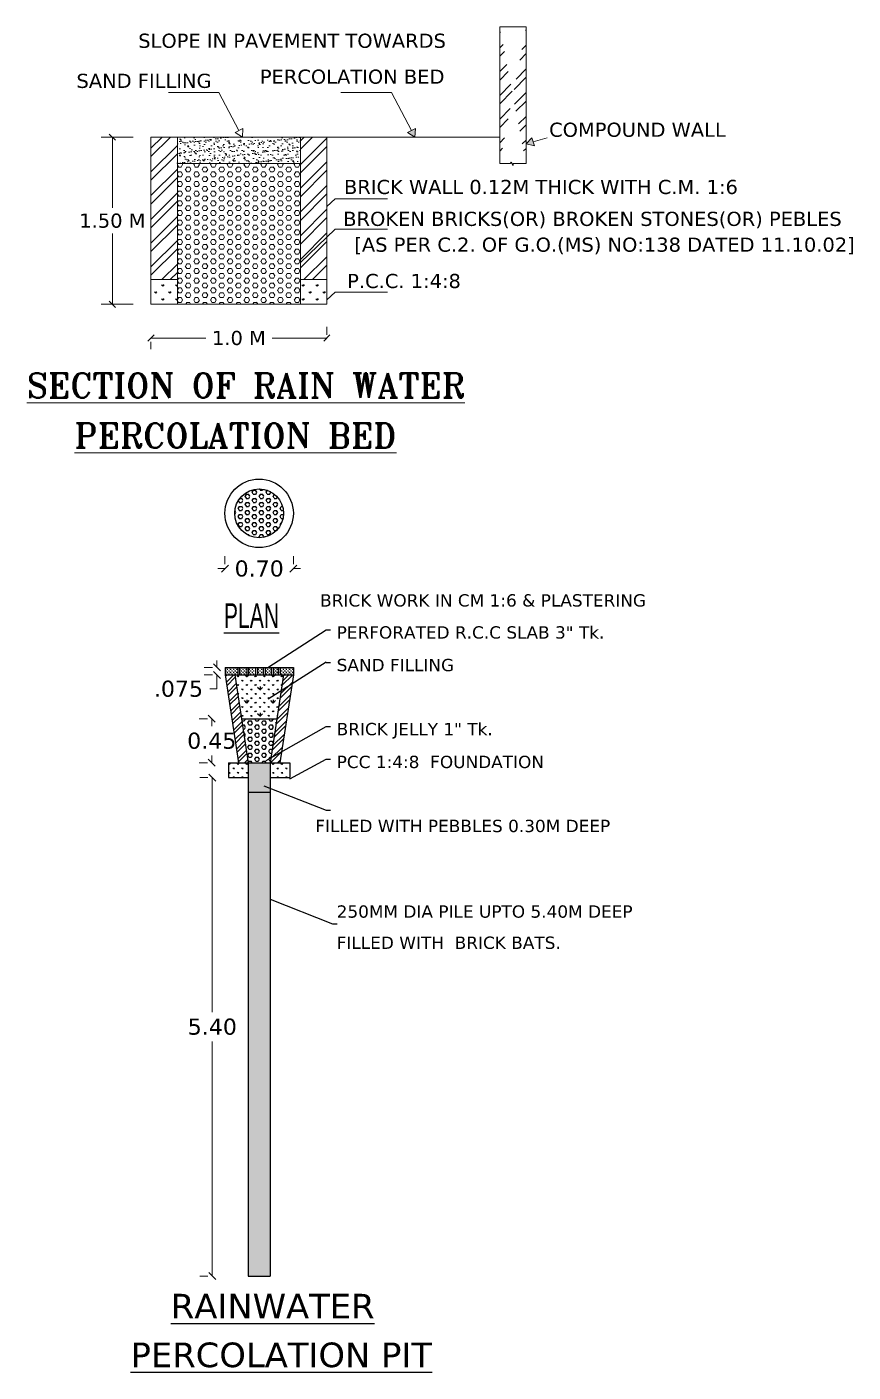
# Model space of a CAD drawing. Header units: metres. Extents: x 1610 to 5629, y 732 to 3974.
# Drawn here: x 1900.29 to 1912.1, y 866.49 to 885.72 of the extents above; entities that cross this region are included whole.
import ezdxf

# ---------------------------------------------------------------- set-up
doc = ezdxf.new("R2010")
doc.units = ezdxf.units.M
doc.header["$MEASUREMENT"] = 0
doc.header["$PDMODE"] = 2
doc.header["$PDSIZE"] = 50
doc.layers.get('0').update_dxf_attribs({"lineweight": 0})
doc.layers.get('Defpoints').update_dxf_attribs({"lineweight": 0})
doc.styles.add('ROMAND', font='swissc.ttf')
doc.styles.get("Standard").update_dxf_attribs({"font": 'verdana.ttf', "height": 0.23})
doc.styles.add('STYLE2', font='romant.shx', dxfattribs={"width": 0.8, "height": 4})
doc.dimstyles.new('STANDARD_WS', dxfattribs={"dimtxt": 0.18, "dimasz": 0.18, "dimexe": 0.18, "dimexo": 0.0625, "dimgap": 0.09, "dimtad": 0, "dimtih": 1, "dimtoh": 1, "dimdec": 4, "dimzin": 0, "dimdsep": 46, "dimtxsty": 'Standard', "dimcen": 0.09, "dimadec": 0, "dimazin": 0, "dimtfac": 1, "dimtdec": 4, "dimtofl": 0, "dimtmove": 0, "dimatfit": 3, "dimfxl": 0, "dimtolj": 1, "dimtzin": 0, "dimarcsym": 0})
pattern_1 = [(90, (10836.391905, -2636.911285), (-0.062727021, 0.062727021), [0.016633025, -0.108821018]), (45, (10836.391905, -2636.911285), (-0.062727064, 0.062727064), [0.016633025, -0.07207644]), (135, (10836.391905, -2636.911285), (-0.062727064, -0.062727064), [0.016633025, -0.07207644])]

# ---------------------------------------------------------------- blocks, each defined once
blk = doc.blocks.new('_Oblique')
at = {"color": 0, "linetype": 'ByBlock', "lineweight": -2}
blk.add_line((-0.5, -0.5), (0.5, 0.5), dxfattribs=at)
blk = doc.blocks.new('*D6')
at = {"color": 0, "lineweight": -2}
for p, q in [((11025.314, -2572.839), (11025.196, -2572.839)), ((11025.376, -2572.839), (11025.376, -2572.739)), ((11025.314, -2572.944), (11025.196, -2572.944)), ((11025.376, -2572.944), (11025.376, -2573.144)), ((11025.376, -2573.144), (11025.276, -2573.144))]:
    blk.add_line(p, q, dxfattribs=at)
at = {"layer": 'Defpoints', "color": 0, "lineweight": 25}
for p in [(11025.376, -2572.839), (11025.376, -2572.944), (11025.376, -2572.944)]:
    blk.add_point(p, dxfattribs=at)
at = {"color": 0, "lineweight": -2, "xscale": 0.1, "yscale": 0.1, "zscale": 0.1}
for p, rotation in [((11025.376, -2572.839), 270), ((11025.376, -2572.944), 90)]:
    blk.add_blockref('_Oblique', p, dxfattribs=dict(at, rotation=rotation))
at = {"color": 3, "lineweight": 25, "insert": (11024.827, -2573.144), "char_height": 0.23, "attachment_point": 5}
blk.add_mtext('\\A1;.075', dxfattribs=at)
blk = doc.blocks.new('*D7')
at = {"color": 0, "lineweight": -2}
for p, q in [((11025.249, -2574.411), (11025.131, -2574.411)), ((11025.311, -2574.411), (11025.311, -2577.764)), ((11025.311, -2581.535), (11025.311, -2578.182)), ((11025.249, -2581.535), (11025.131, -2581.535))]:
    blk.add_line(p, q, dxfattribs=at)
at = {"layer": 'Defpoints', "color": 0, "lineweight": 25}
for p in [(11025.311, -2574.411), (11025.311, -2581.535), (11025.311, -2581.535)]:
    blk.add_point(p, dxfattribs=at)
at = {"color": 0, "lineweight": -2, "xscale": 0.1, "yscale": 0.1, "zscale": 0.1}
for p, rotation in [((11025.311, -2574.411), 90), ((11025.311, -2581.535), 270)]:
    blk.add_blockref('_Oblique', p, dxfattribs=dict(at, rotation=rotation))
at = {"color": 3, "lineweight": 25, "insert": (11025.311, -2577.973), "char_height": 0.23, "attachment_point": 5}
blk.add_mtext('\\A1;5.40', dxfattribs=at)
blk = doc.blocks.new('*D8')
at = {"color": 0, "lineweight": -2}
for p, q in [((11025.241, -2573.572), (11025.123, -2573.572)), ((11025.303, -2573.572), (11025.303, -2573.678)), ((11025.241, -2574.201), (11025.123, -2574.201)), ((11025.303, -2574.201), (11025.303, -2574.096))]:
    blk.add_line(p, q, dxfattribs=at)
at = {"layer": 'Defpoints', "color": 0, "lineweight": 25}
for p in [(11025.303, -2573.572), (11025.303, -2574.201), (11025.303, -2574.201)]:
    blk.add_point(p, dxfattribs=at)
at = {"color": 0, "lineweight": -2, "xscale": 0.1, "yscale": 0.1, "zscale": 0.1}
for p, rotation in [((11025.303, -2573.572), 90), ((11025.303, -2574.201), 270)]:
    blk.add_blockref('_Oblique', p, dxfattribs=dict(at, rotation=rotation))
at = {"color": 3, "lineweight": 25, "insert": (11025.303, -2573.887), "char_height": 0.23, "attachment_point": 5}
blk.add_mtext('\\A1;0.45', dxfattribs=at)
blk = doc.blocks.new('*D9')
at = {"color": 0, "lineweight": -2}
for p, q in [((11025.492, -2571.363), (11025.492, -2571.246)), ((11026.47, -2571.363), (11026.47, -2571.246)), ((11025.492, -2571.426), (11025.392, -2571.426)), ((11026.47, -2571.426), (11026.57, -2571.426))]:
    blk.add_line(p, q, dxfattribs=at)
at = {"layer": 'Defpoints', "color": 0, "lineweight": 25}
for p in [(11025.492, -2571.426), (11026.47, -2571.426), (11026.47, -2571.426)]:
    blk.add_point(p, dxfattribs=at)
at = {"color": 0, "lineweight": -2, "xscale": 0.1, "yscale": 0.1, "zscale": 0.1}
blk.add_blockref('_Oblique', (11025.492, -2571.426), dxfattribs=at)
at = {"color": 0, "lineweight": -2, "xscale": 0.1, "yscale": 0.1, "zscale": 0.1, "rotation": 180}
blk.add_blockref('_Oblique', (11026.47, -2571.426), dxfattribs=at)
at = {"color": 3, "lineweight": 25, "insert": (11025.981, -2571.426), "char_height": 0.23, "attachment_point": 5}
blk.add_mtext('\\A1;0.70', dxfattribs=at)
blk = doc.blocks.new('*D11')
at = {"color": 0, "lineweight": -2}
for p, q in [((11807.457, -2828.448), (11806.94, -2828.448)), ((11807.12, -2828.448), (11807.12, -2829.597)), ((11807.12, -2831.163), (11807.12, -2830.015)), ((11807.459, -2831.163), (11806.94, -2831.163))]:
    blk.add_line(p, q, dxfattribs=at)
at = {"layer": 'Defpoints', "color": 0, "lineweight": -2}
for p in [(11807.12, -2828.448), (11807.519, -2828.448), (11807.522, -2831.163)]:
    blk.add_point(p, dxfattribs=at)
at = {"color": 0, "lineweight": -2, "xscale": 0.1, "yscale": 0.1, "zscale": 0.1}
for p, rotation in [((11807.12, -2828.448), 90), ((11807.12, -2831.163), 270)]:
    blk.add_blockref('_Oblique', p, dxfattribs=dict(at, rotation=rotation))
at = {"color": 3, "insert": (11807.12, -2829.806), "char_height": 0.23, "attachment_point": 5}
blk.add_mtext('\\A1;1.50 M', dxfattribs=at)
blk = doc.blocks.new('*D12')
at = {"color": 0, "lineweight": -2}
for p, q in [((11810.604, -2831.66), (11810.604, -2831.531)), ((11807.747, -2831.711), (11808.636, -2831.711)), ((11810.604, -2831.711), (11809.715, -2831.711)), ((11807.747, -2831.772), (11807.747, -2831.891))]:
    blk.add_line(p, q, dxfattribs=at)
at = {"layer": 'Defpoints', "color": 0, "lineweight": -2}
for p in [(11807.747, -2831.71), (11810.604, -2831.711), (11810.604, -2831.723)]:
    blk.add_point(p, dxfattribs=at)
at = {"color": 0, "lineweight": -2, "xscale": 0.1, "yscale": 0.1, "zscale": 0.1, "rotation": 180}
blk.add_blockref('_Oblique', (11807.747, -2831.711), dxfattribs=at)
at = {"color": 0, "lineweight": -2, "xscale": 0.1, "yscale": 0.1, "zscale": 0.1}
blk.add_blockref('_Oblique', (11810.604, -2831.711), dxfattribs=at)
at = {"color": 3, "insert": (11809.175, -2831.711), "char_height": 0.23, "attachment_point": 5}
blk.add_mtext('\\A1;1.0 M', dxfattribs=at)
blk = doc.blocks.new('FGH')
at = {"lineweight": 25}
h = blk.add_hatch(dxfattribs=at)
h.set_pattern_fill('HEX', color=6, scale=0.010477, style=0)
h.set_pattern_definition([(0, (10814.2987, -2636.035065), (0, 0.057618474), [0.03326605, -0.066532098]), (120, (10814.2987, -2636.035065), (-0.049899062, -0.028809237), [0.03326605, -0.066532098]), (60, (10814.331964, -2636.035065), (-0.049899062, 0.028809237), [0.03326605, -0.066532098])])
h.paths.add_polyline_path([(11060.039, -2557.119, 1), (11060.738, -2557.119, 1)])
h = blk.add_hatch(dxfattribs=at)
h.set_pattern_fill('CROSS', color=2, scale=0.003492, style=0)
h.set_pattern_definition([(0, (10836.391905, -2636.911285), (0.0221773661, 0.0221773661), [0.011088683, -0.033266049]), (90, (10836.39745, -2636.91683), (-0.0221773661, 0.0221773661), [0.011088683, -0.033266049])])
h.paths.add_polyline_path([(11060.237, -2559.322), (11060.237, -2559.426), (11060.336, -2559.426), (11060.336, -2559.322)])
h.paths.add_polyline_path([(11060.446, -2559.322), (11060.363, -2559.322), (11060.363, -2559.426), (11060.446, -2559.426)])
h.paths.add_polyline_path([(11060.473, -2559.426), (11060.562, -2559.426), (11060.562, -2559.322), (11060.473, -2559.322)])
h.paths.add_polyline_path([(11060.589, -2559.426), (11060.662, -2559.426), (11060.662, -2559.322), (11060.589, -2559.322)])
h.paths.add_polyline_path([(11060.689, -2559.426), (11060.877, -2559.426), (11060.877, -2559.322), (11060.689, -2559.322)])
h.paths.add_polyline_path([(11060.082, -2559.322), (11059.901, -2559.322), (11059.901, -2559.426), (11060.082, -2559.426)])
h.paths.add_polyline_path([(11060.109, -2559.426), (11060.21, -2559.426), (11060.21, -2559.322), (11060.109, -2559.322)])
h = blk.add_hatch(dxfattribs=at)
h.set_pattern_fill('STEEL', color=1, scale=0.034925, style=0)
h.set_pattern_definition([(45, (10836.3919, -2636.91129), (-0.07840883, 0.07840883), []), (45, (10836.3919, -2636.85584), (-0.07840883, 0.07840883), [])])
h.paths.add_polyline_path([(11060.877, -2559.426), (11060.736, -2559.426), (11060.544, -2560.684), (11060.686, -2560.684)])
h.paths.add_polyline_path([(11060.092, -2560.684), (11060.233, -2560.684), (11060.042, -2559.426), (11059.901, -2559.426)])
h = blk.add_hatch(dxfattribs=at)
h.set_pattern_fill('GRASS', color=256, scale=0.010477, style=0)
h.set_pattern_definition([(90, (10836.3919, -2636.91129), (-0.18818106, 0.18818106), [0.04989907, -0.32646305]), (45, (10836.3919, -2636.91129), (-0.1881812, 0.1881812), [0.04989907, -0.21622932]), (135, (10836.3919, -2636.91129), (-0.1881812, -0.1881812), [0.04989907, -0.21622932])])
h.paths.add_polyline_path([(11060.736, -2559.426), (11060.042, -2559.426), (11060.138, -2560.055), (11060.64, -2560.055)])
h = blk.add_hatch(dxfattribs=at)
h.set_pattern_fill('GRASS', color=4, scale=0.003492, style=0)
h.set_pattern_definition(pattern_1)
h.paths.add_polyline_path([(11060.736, -2559.426), (11060.042, -2559.426), (11060.138, -2560.055), (11060.64, -2560.055)])
h = blk.add_hatch(dxfattribs=at)
h.set_pattern_fill('HEX', color=6, scale=0.010477, style=0)
h.set_pattern_definition([(0, (10836.391905, -2636.911285), (0, 0.057618474), [0.03326605, -0.066532098]), (120, (10836.391905, -2636.911285), (-0.049899062, -0.028809237), [0.03326605, -0.066532098]), (60, (10836.42517, -2636.911285), (-0.049899062, 0.028809237), [0.03326605, -0.066532098])])
h.paths.add_polyline_path([(11060.64, -2560.055), (11060.138, -2560.055), (11060.233, -2560.684), (11060.544, -2560.684)])
h = blk.add_hatch(dxfattribs=at)
h.set_pattern_fill('GRASS', color=3, scale=0.003492, style=0)
h.set_pattern_definition(pattern_1)
h.paths.add_polyline_path([(11060.825, -2560.893), (11060.825, -2560.684), (11060.546, -2560.684), (11060.546, -2560.893)])
h.paths.add_polyline_path([(11060.232, -2560.684), (11059.952, -2560.684), (11059.952, -2560.893), (11060.232, -2560.893)])
h = blk.add_hatch(dxfattribs=at)
h.set_pattern_fill('GRASS', color=6, scale=0.003492, style=0)
h.set_pattern_definition(pattern_1)
h.paths.add_polyline_path([(11060.546, -2560.684), (11060.232, -2560.684), (11060.232, -2568.018), (11060.546, -2568.018)])
at = {"color": 21, "lineweight": 25}
for p, q in [((11060.513, -2559.322), (11061.344, -2558.784)), ((11061.344, -2558.784), (11061.408, -2558.784)), ((11060.516, -2559.768), (11061.344, -2559.241)), ((11061.344, -2559.25), (11061.408, -2559.25)), ((11060.489, -2560.653), (11061.344, -2560.164)), ((11061.344, -2560.164), (11061.408, -2560.164)), ((11060.825, -2560.913), (11061.344, -2560.633)), ((11061.344, -2560.633), (11061.408, -2560.633)), ((11060.453, -2561.012), (11061.344, -2561.363)), ((11061.344, -2561.363), (11061.408, -2561.363)), ((11060.546, -2562.633), (11061.437, -2562.985)), ((11061.437, -2562.985), (11061.501, -2562.985))]:
    blk.add_line(p, q, dxfattribs=at)
at = {"lineweight": 25}
for p, q in [((11059.901, -2559.322), (11059.901, -2559.426)), ((11059.901, -2559.322), (11060.877, -2559.322)), ((11060.082, -2559.322), (11060.082, -2559.426)), ((11060.109, -2559.322), (11060.109, -2559.426)), ((11060.21, -2559.322), (11060.21, -2559.426)), ((11060.237, -2559.322), (11060.237, -2559.426)), ((11060.336, -2559.322), (11060.336, -2559.426)), ((11060.363, -2559.322), (11060.363, -2559.426)), ((11060.446, -2559.322), (11060.446, -2559.426)), ((11060.473, -2559.322), (11060.473, -2559.426)), ((11060.562, -2559.322), (11060.562, -2559.426)), ((11060.589, -2559.322), (11060.589, -2559.426)), ((11060.662, -2559.322), (11060.662, -2559.426)), ((11060.689, -2559.322), (11060.689, -2559.426)), ((11060.877, -2559.322), (11060.877, -2559.426)), ((11059.901, -2559.426), (11060.877, -2559.426)), ((11059.901, -2559.426), (11060.092, -2560.684)), ((11060.042, -2559.426), (11060.233, -2560.684)), ((11060.736, -2559.426), (11060.544, -2560.684)), ((11060.877, -2559.426), (11060.686, -2560.684)), ((11060.138, -2560.055), (11060.64, -2560.055)), ((11059.952, -2560.684), (11059.952, -2560.893)), ((11059.952, -2560.684), (11060.825, -2560.684)), ((11060.232, -2560.684), (11060.232, -2568.018)), ((11060.546, -2560.684), (11060.546, -2568.018)), ((11060.825, -2560.684), (11060.825, -2560.893)), ((11059.952, -2560.893), (11060.232, -2560.893)), ((11060.546, -2560.893), (11060.825, -2560.893)), ((11060.232, -2561.103), (11060.546, -2561.103)), ((11060.232, -2568.018), (11060.546, -2568.018))]:
    blk.add_line(p, q, dxfattribs=at)
for radius in [0.489, 0.349]:
    blk.add_circle((11060.388, -2557.119), radius, dxfattribs=at)
at = {"color": 3, "lineweight": 25}
for s, height, p in [('BRICK WORK IN CM 1:6 & PLASTERING', 0.176, (11061.26, -2558.451)), ('PERFORATED R.C.C SLAB 3" Tk.', 0.176, (11061.496, -2558.909)), ('SAND FILLING', 0.176, (11061.496, -2559.375)), ('BRICK JELLY 1" Tk.', 0.176, (11061.496, -2560.29)), ('PCC 1:4:8  FOUNDATION', 0.176, (11061.496, -2560.759)), ('FILLED WITH PEBBLES 0.30M DEEP', 0.176, (11061.19, -2561.674)), ('250MM DIA PILE UPTO 5.40M DEEP ', 0.176, (11061.496, -2562.897)), ('FILLED WITH  BRICK BATS.', 0.176, (11061.496, -2563.343)), ('%%URAINWATER', 0.352, (11059.126, -2568.624)), ('%%UPERCOLATION PIT', 0.352, (11058.55, -2569.32))]:
    blk.add_text(s, height=height, dxfattribs=at).set_placement(p)
at = {"color": 4, "lineweight": 25, "style": 'ROMAND', "width": 0.75}
blk.add_text('%%UPLAN', height=0.352, dxfattribs=at).set_placement((11059.884, -2558.757))
at = {"color": 7, "lineweight": 25}
dim = blk.add_linear_dim(base=(11060.877, -2557.908), p1=(11059.899, -2557.908), p2=(11060.877, -2557.908), text='0.70', dimstyle='STANDARD_WS', override={"dimtxt": 0.23, "dimasz": 0.1, "dimdec": 2, "dimblk1": 'OBLIQUE', "dimblk2": 'OBLIQUE', "dimsah": 1, "dimclrt": 3}, dxfattribs=at)
dim.commit()
dim.dimension.update_dxf_attribs({"geometry": '*D9', "text_midpoint": (11060.388, -2557.908), "insert": (34.408, 13.517)})
for base, p1, p2, text, picture, middle in [((11059.784, -2559.426), (11059.784, -2559.322), (11059.784, -2559.426), '.075', '*D6', (11059.235, -2559.626)), ((11059.711, -2560.684), (11059.711, -2560.055), (11059.711, -2560.684), '0.45', '*D8', (11059.711, -2560.369)), ((11059.719, -2568.018), (11059.719, -2560.893), (11059.719, -2568.018), '5.40', '*D7', (11059.719, -2564.456))]:
    dim = blk.add_linear_dim(base=base, p1=p1, p2=p2, angle=90, text=text, dimstyle='STANDARD_WS', override={"dimtxt": 0.23, "dimasz": 0.1, "dimdec": 2, "dimblk1": 'OBLIQUE', "dimblk2": 'OBLIQUE', "dimsah": 1, "dimclrt": 3}, dxfattribs=at)
    dim.commit()
    dim.dimension.update_dxf_attribs({"geometry": picture, "text_midpoint": middle, "insert": (34.408, 13.517)})
blk = doc.blocks.new('DFGUYIOYK')
h = blk.add_hatch()
h.set_pattern_fill('STEEL', color=2, scale=0.085725, style=0)
h.set_pattern_definition([(45, (11815.6427, -2815.56955), (-0.192458, 0.192458), []), (45, (11815.6427, -2815.43346), (-0.192458, 0.192458), [])])
edge = h.paths.add_edge_path()
edge.add_line((11848.247, -2815.36), (11848.247, -2813.141))
edge.add_line((11847.818, -2815.36), (11847.818, -2813.141))
h = blk.add_hatch()
h.set_pattern_fill('STEEL', color=2, scale=0.085725, style=0)
h.set_pattern_definition([(45, (11766.38987, -2823.83503), (-0.192458, 0.192458), []), (45, (11766.38987, -2823.69895), (-0.192458, 0.192458), [])])
h.paths.add_polyline_path([(11844.881, -2816.274), (11844.927, -2816.251), (11844.927, -2816.275), (11845.012, -2816.275), (11845.012, -2814.931), (11844.583, -2814.931), (11844.583, -2817.245), (11845.012, -2817.245), (11845.012, -2816.275), (11844.927, -2816.275), (11844.927, -2816.303)])
h.paths.add_polyline_path([(11842.583, -2814.931), (11842.154, -2814.931), (11842.154, -2817.245), (11842.583, -2817.245)])
h = blk.add_hatch()
h.set_pattern_fill('AR-SAND', color=6, scale=0.002381, style=0)
h.set_pattern_definition([(37.5, (11819.25202, -2815.56955), (-0.00381007, 0.11654148), [0, -0.09193526, 0, -0.10282233, 0, -0.09828605]), (7.5, (11819.25202, -2815.56955), (0.1070427, 0.1706939), [0, -0.04959666, 0, -0.0828627, 0, -0.03175396]), (327.5, (11819.17762, -2815.56955), (0.188355, 0.00034223), [0, -0.03024186, 0, -0.1088707, 0, -0.14213676]), (317.5, (11819.17762, -2815.56955), (0.1818218, 0.053085), [0, -0.01512093, 0, -0.0713708, 0, -0.08165303])])
h.paths.add_polyline_path([(11844.583, -2815.36), (11844.583, -2814.931), (11842.583, -2814.931), (11842.583, -2815.36)])
h = blk.add_hatch(color=1)
h.paths.add_polyline_path([(11846.442, -2814.931), (11846.449, -2814.793), (11846.322, -2814.855)])
h.paths.add_polyline_path([(11848.384, -2815.075), (11848.342, -2814.94), (11848.247, -2815.039)])
h = blk.add_hatch()
h.set_pattern_fill('HEX', color=1, scale=0.014287, style=0)
h.set_pattern_definition([(0, (11819.252015, -2815.56955), (0, 0.07857065), [0.0453628, -0.0907256]), (120, (11819.252015, -2815.56955), (-0.06804418, -0.03928532), [0.0453628, -0.0907256]), (60, (11819.29738, -2815.56955), (-0.06804418, 0.03928532), [0.0453628, -0.0907256])])
h.paths.add_polyline_path([(11844.583, -2815.36), (11842.583, -2815.36), (11842.583, -2817.646), (11844.583, -2817.646)])
h = blk.add_hatch()
h.set_pattern_fill('GRASS', color=2, scale=0.00635, style=0)
h.set_pattern_definition([(90, (11766.38987, -2823.83503), (-0.11404913, 0.11404913), [0.03024186, -0.1978564]), (45, (11766.38987, -2823.83503), (-0.1140492, 0.1140492), [0.03024186, -0.13104807]), (135, (11766.38987, -2823.83503), (-0.1140492, -0.1140492), [0.03024186, -0.13104807])])
h.paths.add_polyline_path([(11842.154, -2817.646), (11842.583, -2817.646), (11842.583, -2817.245), (11842.154, -2817.245)])
h.paths.add_polyline_path([(11844.583, -2817.646), (11845.012, -2817.646), (11845.012, -2817.429), (11844.916, -2817.429), (11844.916, -2817.457), (11844.87, -2817.428), (11844.916, -2817.405), (11844.916, -2817.429), (11845.012, -2817.429), (11845.012, -2817.245), (11844.583, -2817.245)])
for p, q in [((11847.818, -2813.141), (11848.247, -2813.141)), ((11847.818, -2815.36), (11847.818, -2813.141)), ((11848.247, -2815.36), (11848.247, -2813.141)), ((11842.154, -2814.931), (11847.818, -2814.931)), ((11842.154, -2814.931), (11842.154, -2817.646)), ((11842.583, -2814.931), (11842.583, -2817.646)), ((11844.583, -2817.646), (11844.583, -2814.931)), ((11845.012, -2817.646), (11845.012, -2814.931)), ((11848.342, -2814.94), (11848.247, -2815.039)), ((11848.384, -2815.075), (11848.342, -2814.94)), ((11848.384, -2815.075), (11848.247, -2815.039)), ((11842.583, -2815.36), (11844.583, -2815.36)), ((11847.818, -2815.36), (11847.991, -2815.36)), ((11847.991, -2815.36), (11848.004, -2815.339)), ((11848.004, -2815.339), (11848.035, -2815.39)), ((11848.035, -2815.39), (11848.038, -2815.361)), ((11848.038, -2815.361), (11848.247, -2815.361)), ((11842.154, -2817.245), (11842.583, -2817.245)), ((11844.583, -2817.245), (11845.012, -2817.245)), ((11842.154, -2817.646), (11845.012, -2817.646))]:
    blk.add_line(p, q)
at = {"color": 1}
for p, q in [((11842.439, -2814.207), (11843.259, -2814.207)), ((11843.584, -2814.824), (11843.259, -2814.207)), ((11845.24, -2814.207), (11846.061, -2814.207)), ((11846.386, -2814.824), (11846.061, -2814.207)), ((11843.521, -2814.855), (11843.647, -2814.793)), ((11843.521, -2814.855), (11843.64, -2814.931)), ((11843.647, -2814.793), (11843.64, -2814.931)), ((11846.322, -2814.855), (11846.449, -2814.793)), ((11846.322, -2814.855), (11846.442, -2814.931)), ((11846.449, -2814.793), (11846.442, -2814.931)), ((11848.363, -2815.007), (11848.587, -2814.945)), ((11845.145, -2815.932), (11845.012, -2816.06)), ((11845.145, -2815.932), (11845.998, -2815.932)), ((11845.145, -2816.426), (11844.583, -2816.965)), ((11845.145, -2816.426), (11845.998, -2816.426)), ((11845.145, -2817.447), (11845.012, -2817.574)), ((11845.145, -2817.447), (11845.998, -2817.447))]:
    blk.add_line(p, q, dxfattribs=at)
at = {"color": 3}
for s, p in [('SLOPE IN PAVEMENT TOWARDS', (11841.948, -2813.481)), (' PERCOLATION BED', (11843.823, -2814.064)), ('SAND FILLING', (11840.945, -2814.132)), ('COMPOUND WALL', (11848.621, -2814.926)), ('BRICK WALL 0.12M THICK WITH C.M. 1:6', (11845.289, -2815.855)), ('BROKEN BRICKS(OR) BROKEN STONES(OR) PEBLES', (11845.277, -2816.373)), ('[AS PER C.2. OF G.O.(MS) NO:138 DATED 11.10.02]', (11845.457, -2816.792)), ('P.C.C. 1:4:8', (11845.341, -2817.382))]:
    blk.add_text(s, height=0.23, dxfattribs=at).set_placement(p)
at = {"color": 1, "style": 'STYLE2'}
for s, p in [('%%USECTION OF RAIN WATER', (11840.14, -2819.163)), ('%%UPERCOLATION BED', (11840.913, -2819.978))]:
    blk.add_text(s, height=0.4, dxfattribs=at).set_placement(p)
at = {"color": 7}
dim = blk.add_linear_dim(base=(11841.528, -2814.931), p1=(11841.93, -2817.646), p2=(11841.927, -2814.931), angle=90, text='1.50 M', dimstyle='STANDARD_WS', override={"dimtxt": 0.23, "dimasz": 0.1, "dimdec": 2, "dimblk1": 'OBLIQUE', "dimblk2": 'OBLIQUE', "dimsah": 1, "dimclrt": 3}, dxfattribs=at)
dim.commit()
dim.dimension.update_dxf_attribs({"geometry": '*D11', "text_midpoint": (11841.528, -2816.288), "insert": (34.408, 13.517)})
dim = blk.add_linear_dim(base=(11845.012, -2818.194), p1=(11842.154, -2818.192), p2=(11845.012, -2818.206), text='1.0 M', dimstyle='STANDARD_WS', override={"dimtxt": 0.23, "dimasz": 0.1, "dimdec": 2, "dimblk1": 'OBLIQUE', "dimblk2": 'OBLIQUE', "dimsah": 1, "dimclrt": 3}, dxfattribs=at)
dim.commit()
dim.dimension.update_dxf_attribs({"geometry": '*D12', "text_midpoint": (11843.583, -2818.194), "insert": (34.408, 13.517)})

msp = doc.modelspace()

# ---------------------------------------------------------------- block references
at = {"color": 7, "xscale": 0.8800000000010186, "yscale": 0.8800000000010186, "zscale": 0.8800000000010186}
msp.add_blockref('DFGUYIOYK', (-8519.036, 3361.281), dxfattribs=at)
at = {"color": 7}
msp.add_blockref('FGH', (-9156.782, 3435.885), dxfattribs=at)

doc.saveas('drawing.dxf')
